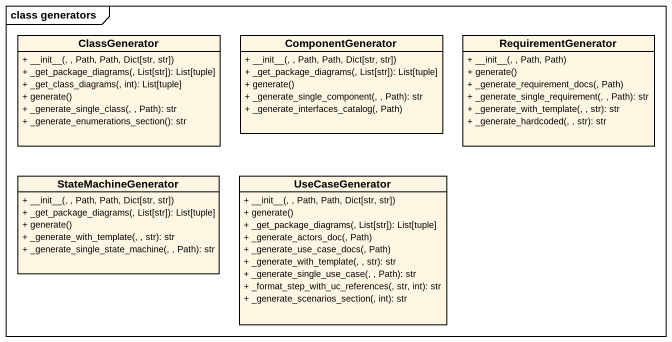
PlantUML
@startuml
mainframe class generators
hide circle
hide empty members
skinparam classAttributeIconSize 0
class ClassGenerator {
  + ~__init~__(, , Path, Path, Dict[str, str])
  + _get_package_diagrams(, List[str]): List[tuple]
  + _get_class_diagrams(, int): List[tuple]
  + generate()
  + _generate_single_class(, , Path): str
  + _generate_enumerations_section(): str
}
class ComponentGenerator {
  + ~__init~__(, , Path, Path, Dict[str, str])
  + _get_package_diagrams(, List[str]): List[tuple]
  + generate()
  + _generate_single_component(, , Path): str
  + _generate_interfaces_catalog(, Path)
}
class RequirementGenerator {
  + ~__init~__(, , Path, Path)
  + generate()
  + _generate_requirement_docs(, Path)
  + _generate_single_requirement(, , Path): str
  + _generate_with_template(, , str): str
  + _generate_hardcoded(, , str): str
}
class StateMachineGenerator {
  + ~__init~__(, , Path, Path, Dict[str, str])
  + _get_package_diagrams(, List[str]): List[tuple]
  + generate()
  + _generate_with_template(, , str): str
  + _generate_single_state_machine(, , Path): str
}
class UseCaseGenerator {
  + ~__init~__(, , Path, Path, Dict[str, str])
  + generate()
  + _get_package_diagrams(, List[str]): List[tuple]
  + _generate_actors_doc(, Path)
  + _generate_use_case_docs(, Path)
  + _generate_with_template(, , str): str
  + _generate_single_use_case(, , Path): str
  + _format_step_with_uc_references(, str, int): str
  + _generate_scenarios_section(, int): str
}
@enduml
